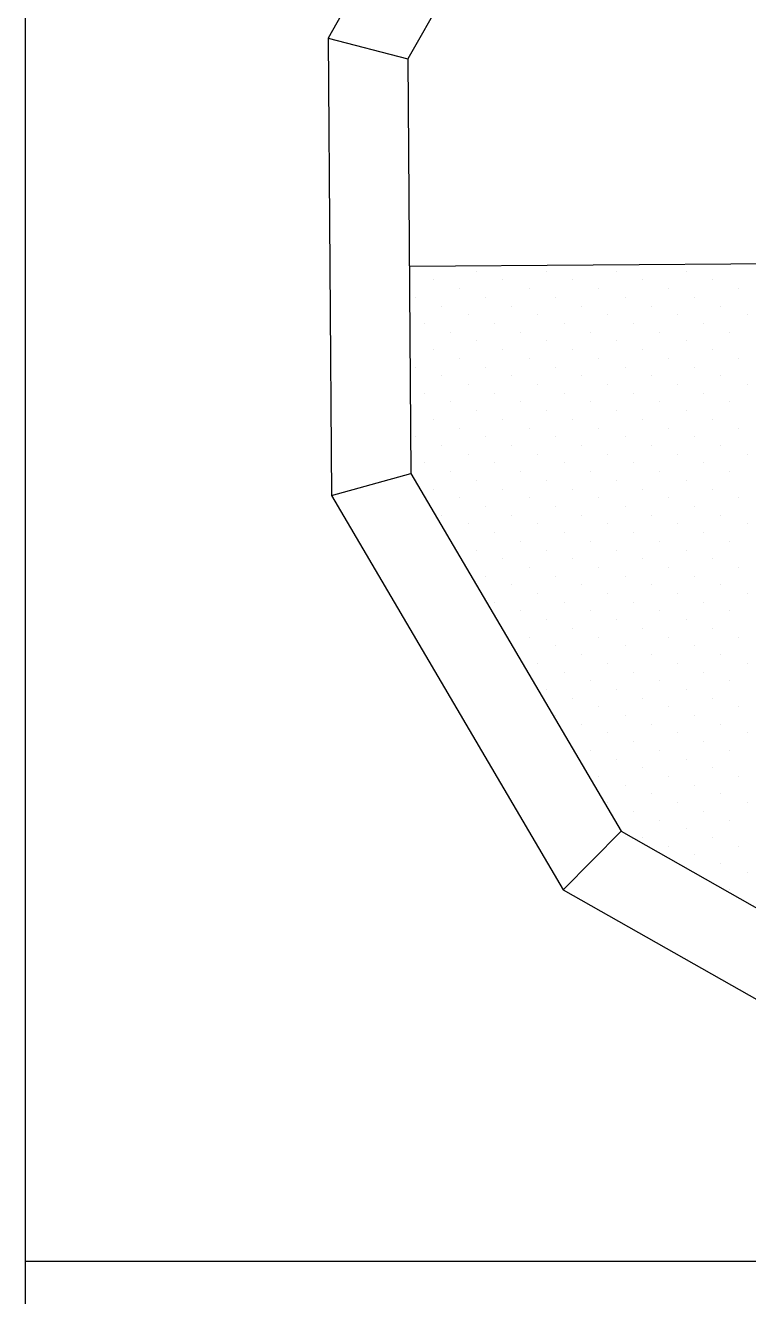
# Model space of a CAD drawing. Header units: millimetres. Extents: x 204800 to 233555, y -2285 to 8522.
# Drawn here: x 222524 to 222593.8, y 5790.4 to 5913.3 of the extents above; entities that cross this region are included whole.
import ezdxf

# ---------------------------------------------------------------- set-up
doc = ezdxf.new("R2010")
doc.units = ezdxf.units.MM
for name, color, linetype in [('DIM【标注】', 66, 'Continuous'), ('中线', 90, 'Continuous'), ('家具内线', 8, 'Continuous'), ('家具外线', 4, 'Continuous')]:
    doc.layers.add(name, color=color, linetype=linetype)

# ---------------------------------------------------------------- blocks, each defined once
blk = doc.blocks.new('MK-ZS-0300')
at = {"layer": '中线', "color": 251}
for p, q in [((68331.73, 5029.16, 1341.12), (68309.92, 4990.73, 1341.12)), ((68309.92, 4990.73, 1341.12), (68310.25, 4946.54, 1341.12)), ((68310.25, 4946.54, 1341.12), (68332.63, 4908.43, 1341.12)), ((68332.63, 4908.43, 1341.12), (68371.07, 4886.62, 1341.12))]:
    blk.add_line(p, q, dxfattribs=at)
at = {"layer": '家具内线', "color": 251, "ltscale": 500}
for p, q in [((68337.4, 5023.58, 1341.12), (68317.62, 4988.73, 1341.12)), ((68309.92, 4990.73, 1341.12), (68317.62, 4988.73, 1341.12)), ((68317.62, 4988.73, 1341.12), (68317.92, 4948.65, 1341.12)), ((68317.77, 4968.69, 1341.12), (68467.33, 4969.81, 1341.12)), ((68324.29, 4968.21, 1341.12), (68324.29, 4968.21, 1341.12)), ((68331.02, 4968.21, 1341.12), (68331.02, 4968.21, 1341.12)), ((68337.76, 4968.21, 1341.12), (68337.76, 4968.21, 1341.12)), ((68344.49, 4968.21, 1341.12), (68344.49, 4968.21, 1341.12)), ((68320.08, 4967.37, 1341.12), (68320.08, 4967.37, 1341.12)), ((68322.6, 4966.53, 1341.12), (68322.6, 4966.53, 1341.12)), ((68326.81, 4967.37, 1341.12), (68326.81, 4967.37, 1341.12)), ((68329.34, 4966.53, 1341.12), (68329.34, 4966.53, 1341.12)), ((68333.55, 4967.37, 1341.12), (68333.55, 4967.37, 1341.12)), ((68336.07, 4966.53, 1341.12), (68336.07, 4966.53, 1341.12)), ((68340.28, 4967.37, 1341.12), (68340.28, 4967.37, 1341.12)), ((68342.81, 4966.53, 1341.12), (68342.81, 4966.53, 1341.12)), ((68347.02, 4967.37, 1341.12), (68347.02, 4967.37, 1341.12)), ((68349.54, 4966.53, 1341.12), (68349.54, 4966.53, 1341.12)), ((68318.39, 4965.69, 1341.12), (68318.39, 4965.69, 1341.12)), ((68325.13, 4965.69, 1341.12), (68325.13, 4965.69, 1341.12)), ((68331.87, 4965.69, 1341.12), (68331.87, 4965.69, 1341.12)), ((68338.6, 4965.69, 1341.12), (68338.6, 4965.69, 1341.12)), ((68345.34, 4965.69, 1341.12), (68345.34, 4965.69, 1341.12)), ((68320.92, 4964.84, 1341.12), (68320.92, 4964.84, 1341.12)), ((68323.45, 4964, 1341.12), (68323.45, 4964, 1341.12)), ((68327.66, 4964.84, 1341.12), (68327.66, 4964.84, 1341.12)), ((68330.18, 4964, 1341.12), (68330.18, 4964, 1341.12)), ((68334.39, 4964.84, 1341.12), (68334.39, 4964.84, 1341.12)), ((68336.92, 4964, 1341.12), (68336.92, 4964, 1341.12)), ((68341.13, 4964.84, 1341.12), (68341.13, 4964.84, 1341.12)), ((68343.65, 4964, 1341.12), (68343.65, 4964, 1341.12)), ((68347.86, 4964.84, 1341.12), (68347.86, 4964.84, 1341.12)), ((68350.39, 4964, 1341.12), (68350.39, 4964, 1341.12)), ((68319.24, 4963.16, 1341.12), (68319.24, 4963.16, 1341.12)), ((68325.97, 4963.16, 1341.12), (68325.97, 4963.16, 1341.12)), ((68332.71, 4963.16, 1341.12), (68332.71, 4963.16, 1341.12)), ((68339.44, 4963.16, 1341.12), (68339.44, 4963.16, 1341.12)), ((68346.18, 4963.16, 1341.12), (68346.18, 4963.16, 1341.12)), ((68321.76, 4962.32, 1341.12), (68321.76, 4962.32, 1341.12)), ((68324.29, 4961.48, 1341.12), (68324.29, 4961.48, 1341.12)), ((68328.5, 4962.32, 1341.12), (68328.5, 4962.32, 1341.12)), ((68331.02, 4961.48, 1341.12), (68331.02, 4961.48, 1341.12)), ((68335.23, 4962.32, 1341.12), (68335.23, 4962.32, 1341.12)), ((68337.76, 4961.48, 1341.12), (68337.76, 4961.48, 1341.12)), ((68341.97, 4962.32, 1341.12), (68341.97, 4962.32, 1341.12)), ((68344.49, 4961.48, 1341.12), (68344.49, 4961.48, 1341.12)), ((68348.7, 4962.32, 1341.12), (68348.7, 4962.32, 1341.12)), ((68320.08, 4960.63, 1341.12), (68320.08, 4960.63, 1341.12)), ((68326.81, 4960.63, 1341.12), (68326.81, 4960.63, 1341.12)), ((68333.55, 4960.63, 1341.12), (68333.55, 4960.63, 1341.12)), ((68340.28, 4960.63, 1341.12), (68340.28, 4960.63, 1341.12)), ((68347.02, 4960.63, 1341.12), (68347.02, 4960.63, 1341.12)), ((68318.39, 4958.95, 1341.12), (68318.39, 4958.95, 1341.12)), ((68322.6, 4959.79, 1341.12), (68322.6, 4959.79, 1341.12)), ((68325.13, 4958.95, 1341.12), (68325.13, 4958.95, 1341.12)), ((68329.34, 4959.79, 1341.12), (68329.34, 4959.79, 1341.12)), ((68331.87, 4958.95, 1341.12), (68331.87, 4958.95, 1341.12)), ((68336.07, 4959.79, 1341.12), (68336.07, 4959.79, 1341.12)), ((68338.6, 4958.95, 1341.12), (68338.6, 4958.95, 1341.12)), ((68342.81, 4959.79, 1341.12), (68342.81, 4959.79, 1341.12)), ((68345.34, 4958.95, 1341.12), (68345.34, 4958.95, 1341.12)), ((68349.54, 4959.79, 1341.12), (68349.54, 4959.79, 1341.12)), ((68320.92, 4958.11, 1341.12), (68320.92, 4958.11, 1341.12)), ((68327.66, 4958.11, 1341.12), (68327.66, 4958.11, 1341.12)), ((68334.39, 4958.11, 1341.12), (68334.39, 4958.11, 1341.12)), ((68341.13, 4958.11, 1341.12), (68341.13, 4958.11, 1341.12)), ((68347.86, 4958.11, 1341.12), (68347.86, 4958.11, 1341.12)), ((68323.45, 4957.27, 1341.12), (68323.45, 4957.27, 1341.12)), ((68330.18, 4957.27, 1341.12), (68330.18, 4957.27, 1341.12)), ((68336.92, 4957.27, 1341.12), (68336.92, 4957.27, 1341.12)), ((68343.65, 4957.27, 1341.12), (68343.65, 4957.27, 1341.12)), ((68350.39, 4957.27, 1341.12), (68350.39, 4957.27, 1341.12)), ((68319.24, 4956.43, 1341.12), (68319.24, 4956.43, 1341.12)), ((68321.76, 4955.58, 1341.12), (68321.76, 4955.58, 1341.12)), ((68325.97, 4956.43, 1341.12), (68325.97, 4956.43, 1341.12)), ((68328.5, 4955.58, 1341.12), (68328.5, 4955.58, 1341.12)), ((68332.71, 4956.43, 1341.12), (68332.71, 4956.43, 1341.12)), ((68335.23, 4955.58, 1341.12), (68335.23, 4955.58, 1341.12)), ((68339.44, 4956.43, 1341.12), (68339.44, 4956.43, 1341.12)), ((68341.97, 4955.58, 1341.12), (68341.97, 4955.58, 1341.12)), ((68346.18, 4956.43, 1341.12), (68346.18, 4956.43, 1341.12)), ((68348.7, 4955.58, 1341.12), (68348.7, 4955.58, 1341.12)), ((68324.29, 4954.74, 1341.12), (68324.29, 4954.74, 1341.12)), ((68331.02, 4954.74, 1341.12), (68331.02, 4954.74, 1341.12)), ((68337.76, 4954.74, 1341.12), (68337.76, 4954.74, 1341.12)), ((68344.49, 4954.74, 1341.12), (68344.49, 4954.74, 1341.12)), ((68320.08, 4953.9, 1341.12), (68320.08, 4953.9, 1341.12)), ((68322.6, 4953.06, 1341.12), (68322.6, 4953.06, 1341.12)), ((68326.81, 4953.9, 1341.12), (68326.81, 4953.9, 1341.12)), ((68329.34, 4953.06, 1341.12), (68329.34, 4953.06, 1341.12)), ((68333.55, 4953.9, 1341.12), (68333.55, 4953.9, 1341.12)), ((68336.07, 4953.06, 1341.12), (68336.07, 4953.06, 1341.12)), ((68340.28, 4953.9, 1341.12), (68340.28, 4953.9, 1341.12)), ((68342.81, 4953.06, 1341.12), (68342.81, 4953.06, 1341.12)), ((68347.02, 4953.9, 1341.12), (68347.02, 4953.9, 1341.12)), ((68349.54, 4953.06, 1341.12), (68349.54, 4953.06, 1341.12)), ((68318.39, 4952.22, 1341.12), (68318.39, 4952.22, 1341.12)), ((68325.13, 4952.22, 1341.12), (68325.13, 4952.22, 1341.12)), ((68331.87, 4952.22, 1341.12), (68331.87, 4952.22, 1341.12)), ((68338.6, 4952.22, 1341.12), (68338.6, 4952.22, 1341.12)), ((68345.34, 4952.22, 1341.12), (68345.34, 4952.22, 1341.12)), ((68320.92, 4951.37, 1341.12), (68320.92, 4951.37, 1341.12)), ((68323.45, 4950.53, 1341.12), (68323.45, 4950.53, 1341.12)), ((68327.66, 4951.37, 1341.12), (68327.66, 4951.37, 1341.12)), ((68330.18, 4950.53, 1341.12), (68330.18, 4950.53, 1341.12)), ((68334.39, 4951.37, 1341.12), (68334.39, 4951.37, 1341.12)), ((68336.92, 4950.53, 1341.12), (68336.92, 4950.53, 1341.12)), ((68341.13, 4951.37, 1341.12), (68341.13, 4951.37, 1341.12)), ((68343.65, 4950.53, 1341.12), (68343.65, 4950.53, 1341.12)), ((68347.86, 4951.37, 1341.12), (68347.86, 4951.37, 1341.12)), ((68350.39, 4950.53, 1341.12), (68350.39, 4950.53, 1341.12)), ((68319.24, 4949.69, 1341.12), (68319.24, 4949.69, 1341.12)), ((68325.97, 4949.69, 1341.12), (68325.97, 4949.69, 1341.12)), ((68332.71, 4949.69, 1341.12), (68332.71, 4949.69, 1341.12)), ((68339.44, 4949.69, 1341.12), (68339.44, 4949.69, 1341.12)), ((68346.18, 4949.69, 1341.12), (68346.18, 4949.69, 1341.12)), ((68310.25, 4946.54, 1341.12), (68317.92, 4948.65, 1341.12)), ((68317.92, 4948.65, 1341.12), (68338.21, 4914.1, 1341.12)), ((68321.76, 4948.85, 1341.12), (68321.76, 4948.85, 1341.12)), ((68324.29, 4948.01, 1341.12), (68324.29, 4948.01, 1341.12)), ((68328.5, 4948.85, 1341.12), (68328.5, 4948.85, 1341.12)), ((68331.02, 4948.01, 1341.12), (68331.02, 4948.01, 1341.12)), ((68335.23, 4948.85, 1341.12), (68335.23, 4948.85, 1341.12)), ((68337.76, 4948.01, 1341.12), (68337.76, 4948.01, 1341.12)), ((68341.97, 4948.85, 1341.12), (68341.97, 4948.85, 1341.12)), ((68344.49, 4948.01, 1341.12), (68344.49, 4948.01, 1341.12)), ((68348.7, 4948.85, 1341.12), (68348.7, 4948.85, 1341.12)), ((68320.08, 4947.16, 1341.12), (68320.08, 4947.16, 1341.12)), ((68326.81, 4947.16, 1341.12), (68326.81, 4947.16, 1341.12)), ((68333.55, 4947.16, 1341.12), (68333.55, 4947.16, 1341.12)), ((68340.28, 4947.16, 1341.12), (68340.28, 4947.16, 1341.12)), ((68347.02, 4947.16, 1341.12), (68347.02, 4947.16, 1341.12)), ((68322.6, 4946.32, 1341.12), (68322.6, 4946.32, 1341.12)), ((68325.13, 4945.48, 1341.12), (68325.13, 4945.48, 1341.12)), ((68329.34, 4946.32, 1341.12), (68329.34, 4946.32, 1341.12)), ((68331.87, 4945.48, 1341.12), (68331.87, 4945.48, 1341.12)), ((68336.07, 4946.32, 1341.12), (68336.07, 4946.32, 1341.12)), ((68338.6, 4945.48, 1341.12), (68338.6, 4945.48, 1341.12)), ((68342.81, 4946.32, 1341.12), (68342.81, 4946.32, 1341.12)), ((68345.34, 4945.48, 1341.12), (68345.34, 4945.48, 1341.12)), ((68349.54, 4946.32, 1341.12), (68349.54, 4946.32, 1341.12)), ((68320.92, 4944.64, 1341.12), (68320.92, 4944.64, 1341.12)), ((68327.66, 4944.64, 1341.12), (68327.66, 4944.64, 1341.12)), ((68334.39, 4944.64, 1341.12), (68334.39, 4944.64, 1341.12)), ((68341.13, 4944.64, 1341.12), (68341.13, 4944.64, 1341.12)), ((68347.86, 4944.64, 1341.12), (68347.86, 4944.64, 1341.12)), ((68323.45, 4943.8, 1341.12), (68323.45, 4943.8, 1341.12)), ((68330.18, 4943.8, 1341.12), (68330.18, 4943.8, 1341.12)), ((68336.92, 4943.8, 1341.12), (68336.92, 4943.8, 1341.12)), ((68343.65, 4943.8, 1341.12), (68343.65, 4943.8, 1341.12)), ((68350.39, 4943.8, 1341.12), (68350.39, 4943.8, 1341.12)), ((68321.76, 4942.11, 1341.12), (68321.76, 4942.11, 1341.12)), ((68325.97, 4942.95, 1341.12), (68325.97, 4942.95, 1341.12)), ((68328.5, 4942.11, 1341.12), (68328.5, 4942.11, 1341.12)), ((68332.71, 4942.95, 1341.12), (68332.71, 4942.95, 1341.12)), ((68335.23, 4942.11, 1341.12), (68335.23, 4942.11, 1341.12)), ((68339.44, 4942.95, 1341.12), (68339.44, 4942.95, 1341.12)), ((68341.97, 4942.11, 1341.12), (68341.97, 4942.11, 1341.12)), ((68346.18, 4942.95, 1341.12), (68346.18, 4942.95, 1341.12)), ((68348.7, 4942.11, 1341.12), (68348.7, 4942.11, 1341.12)), ((68324.29, 4941.27, 1341.12), (68324.29, 4941.27, 1341.12)), ((68331.02, 4941.27, 1341.12), (68331.02, 4941.27, 1341.12)), ((68337.76, 4941.27, 1341.12), (68337.76, 4941.27, 1341.12)), ((68344.49, 4941.27, 1341.12), (68344.49, 4941.27, 1341.12)), ((68326.81, 4940.43, 1341.12), (68326.81, 4940.43, 1341.12)), ((68329.34, 4939.59, 1341.12), (68329.34, 4939.59, 1341.12)), ((68333.55, 4940.43, 1341.12), (68333.55, 4940.43, 1341.12)), ((68336.07, 4939.59, 1341.12), (68336.07, 4939.59, 1341.12)), ((68340.28, 4940.43, 1341.12), (68340.28, 4940.43, 1341.12)), ((68342.81, 4939.59, 1341.12), (68342.81, 4939.59, 1341.12)), ((68347.02, 4940.43, 1341.12), (68347.02, 4940.43, 1341.12)), ((68349.54, 4939.59, 1341.12), (68349.54, 4939.59, 1341.12)), ((68325.13, 4938.75, 1341.12), (68325.13, 4938.75, 1341.12)), ((68331.87, 4938.75, 1341.12), (68331.87, 4938.75, 1341.12)), ((68338.6, 4938.75, 1341.12), (68338.6, 4938.75, 1341.12)), ((68345.34, 4938.75, 1341.12), (68345.34, 4938.75, 1341.12)), ((68327.66, 4937.9, 1341.12), (68327.66, 4937.9, 1341.12)), ((68330.18, 4937.06, 1341.12), (68330.18, 4937.06, 1341.12)), ((68334.39, 4937.9, 1341.12), (68334.39, 4937.9, 1341.12)), ((68336.92, 4937.06, 1341.12), (68336.92, 4937.06, 1341.12)), ((68341.13, 4937.9, 1341.12), (68341.13, 4937.9, 1341.12)), ((68343.65, 4937.06, 1341.12), (68343.65, 4937.06, 1341.12)), ((68347.86, 4937.9, 1341.12), (68347.86, 4937.9, 1341.12)), ((68350.39, 4937.06, 1341.12), (68350.39, 4937.06, 1341.12)), ((68325.97, 4936.22, 1341.12), (68325.97, 4936.22, 1341.12)), ((68332.71, 4936.22, 1341.12), (68332.71, 4936.22, 1341.12)), ((68339.44, 4936.22, 1341.12), (68339.44, 4936.22, 1341.12)), ((68346.18, 4936.22, 1341.12), (68346.18, 4936.22, 1341.12)), ((68328.5, 4935.38, 1341.12), (68328.5, 4935.38, 1341.12)), ((68331.02, 4934.54, 1341.12), (68331.02, 4934.54, 1341.12)), ((68335.23, 4935.38, 1341.12), (68335.23, 4935.38, 1341.12)), ((68337.76, 4934.54, 1341.12), (68337.76, 4934.54, 1341.12)), ((68341.97, 4935.38, 1341.12), (68341.97, 4935.38, 1341.12)), ((68344.49, 4934.54, 1341.12), (68344.49, 4934.54, 1341.12)), ((68348.7, 4935.38, 1341.12), (68348.7, 4935.38, 1341.12)), ((68326.81, 4933.69, 1341.12), (68326.81, 4933.69, 1341.12)), ((68333.55, 4933.69, 1341.12), (68333.55, 4933.69, 1341.12)), ((68340.28, 4933.69, 1341.12), (68340.28, 4933.69, 1341.12)), ((68347.02, 4933.69, 1341.12), (68347.02, 4933.69, 1341.12)), ((68329.34, 4932.85, 1341.12), (68329.34, 4932.85, 1341.12)), ((68331.87, 4932.01, 1341.12), (68331.87, 4932.01, 1341.12)), ((68336.07, 4932.85, 1341.12), (68336.07, 4932.85, 1341.12)), ((68338.6, 4932.01, 1341.12), (68338.6, 4932.01, 1341.12)), ((68342.81, 4932.85, 1341.12), (68342.81, 4932.85, 1341.12)), ((68345.34, 4932.01, 1341.12), (68345.34, 4932.01, 1341.12)), ((68349.54, 4932.85, 1341.12), (68349.54, 4932.85, 1341.12)), ((68334.39, 4931.17, 1341.12), (68334.39, 4931.17, 1341.12)), ((68341.13, 4931.17, 1341.12), (68341.13, 4931.17, 1341.12)), ((68347.86, 4931.17, 1341.12), (68347.86, 4931.17, 1341.12)), ((68330.18, 4930.33, 1341.12), (68330.18, 4930.33, 1341.12)), ((68332.71, 4929.48, 1341.12), (68332.71, 4929.48, 1341.12)), ((68336.92, 4930.33, 1341.12), (68336.92, 4930.33, 1341.12)), ((68339.44, 4929.48, 1341.12), (68339.44, 4929.48, 1341.12)), ((68343.65, 4930.33, 1341.12), (68343.65, 4930.33, 1341.12)), ((68346.18, 4929.48, 1341.12), (68346.18, 4929.48, 1341.12)), ((68350.39, 4930.33, 1341.12), (68350.39, 4930.33, 1341.12)), ((68335.23, 4928.64, 1341.12), (68335.23, 4928.64, 1341.12)), ((68341.97, 4928.64, 1341.12), (68341.97, 4928.64, 1341.12)), ((68348.7, 4928.64, 1341.12), (68348.7, 4928.64, 1341.12)), ((68331.02, 4927.8, 1341.12), (68331.02, 4927.8, 1341.12)), ((68337.76, 4927.8, 1341.12), (68337.76, 4927.8, 1341.12)), ((68344.49, 4927.8, 1341.12), (68344.49, 4927.8, 1341.12)), ((68333.55, 4926.96, 1341.12), (68333.55, 4926.96, 1341.12)), ((68336.07, 4926.12, 1341.12), (68336.07, 4926.12, 1341.12)), ((68340.28, 4926.96, 1341.12), (68340.28, 4926.96, 1341.12)), ((68342.81, 4926.12, 1341.12), (68342.81, 4926.12, 1341.12)), ((68347.02, 4926.96, 1341.12), (68347.02, 4926.96, 1341.12)), ((68349.54, 4926.12, 1341.12), (68349.54, 4926.12, 1341.12)), ((68331.87, 4925.27, 1341.12), (68331.87, 4925.27, 1341.12)), ((68338.6, 4925.27, 1341.12), (68338.6, 4925.27, 1341.12)), ((68345.34, 4925.27, 1341.12), (68345.34, 4925.27, 1341.12)), ((68334.39, 4924.43, 1341.12), (68334.39, 4924.43, 1341.12)), ((68336.92, 4923.59, 1341.12), (68336.92, 4923.59, 1341.12)), ((68341.13, 4924.43, 1341.12), (68341.13, 4924.43, 1341.12)), ((68343.65, 4923.59, 1341.12), (68343.65, 4923.59, 1341.12)), ((68347.86, 4924.43, 1341.12), (68347.86, 4924.43, 1341.12)), ((68350.39, 4923.59, 1341.12), (68350.39, 4923.59, 1341.12)), ((68339.44, 4922.75, 1341.12), (68339.44, 4922.75, 1341.12)), ((68346.18, 4922.75, 1341.12), (68346.18, 4922.75, 1341.12)), ((68335.23, 4921.91, 1341.12), (68335.23, 4921.91, 1341.12)), ((68337.76, 4921.07, 1341.12), (68337.76, 4921.07, 1341.12)), ((68341.97, 4921.91, 1341.12), (68341.97, 4921.91, 1341.12)), ((68344.49, 4921.07, 1341.12), (68344.49, 4921.07, 1341.12)), ((68348.7, 4921.91, 1341.12), (68348.7, 4921.91, 1341.12)), ((68340.28, 4920.22, 1341.12), (68340.28, 4920.22, 1341.12)), ((68347.02, 4920.22, 1341.12), (68347.02, 4920.22, 1341.12)), ((68336.07, 4919.38, 1341.12), (68336.07, 4919.38, 1341.12)), ((68338.6, 4918.54, 1341.12), (68338.6, 4918.54, 1341.12)), ((68342.81, 4919.38, 1341.12), (68342.81, 4919.38, 1341.12)), ((68345.34, 4918.54, 1341.12), (68345.34, 4918.54, 1341.12)), ((68349.54, 4919.38, 1341.12), (68349.54, 4919.38, 1341.12)), ((68341.13, 4917.7, 1341.12), (68341.13, 4917.7, 1341.12)), ((68347.86, 4917.7, 1341.12), (68347.86, 4917.7, 1341.12)), ((68336.92, 4916.86, 1341.12), (68336.92, 4916.86, 1341.12)), ((68339.44, 4916.01, 1341.12), (68339.44, 4916.01, 1341.12)), ((68343.65, 4916.86, 1341.12), (68343.65, 4916.86, 1341.12)), ((68346.18, 4916.01, 1341.12), (68346.18, 4916.01, 1341.12)), ((68350.39, 4916.86, 1341.12), (68350.39, 4916.86, 1341.12)), ((68341.97, 4915.17, 1341.12), (68341.97, 4915.17, 1341.12)), ((68348.7, 4915.17, 1341.12), (68348.7, 4915.17, 1341.12)), ((68332.63, 4908.43, 1341.12), (68338.21, 4914.1, 1341.12)), ((68338.21, 4914.1, 1341.12), (68373.07, 4894.32, 1341.12)), ((68340.28, 4913.49, 1341.12), (68340.28, 4913.49, 1341.12)), ((68344.49, 4914.33, 1341.12), (68344.49, 4914.33, 1341.12)), ((68347.02, 4913.49, 1341.12), (68347.02, 4913.49, 1341.12)), ((68342.81, 4912.65, 1341.12), (68342.81, 4912.65, 1341.12)), ((68349.54, 4912.65, 1341.12), (68349.54, 4912.65, 1341.12)), ((68345.34, 4911.8, 1341.12), (68345.34, 4911.8, 1341.12)), ((68347.86, 4910.96, 1341.12), (68347.86, 4910.96, 1341.12)), ((68350.39, 4910.12, 1341.12), (68350.39, 4910.12, 1341.12)), ((68348.7, 4908.44, 1341.12), (68348.7, 4908.44, 1341.12))]:
    blk.add_line(p, q, dxfattribs=at)

msp = doc.modelspace()

# ---------------------------------------------------------------- linework, layer by layer
at = {"layer": 'DIM【标注】', "color": 4, "ltscale": 6}
for p, q in [((222524.02, 5573.86), (222524.02, 6633.86)), ((222524.02, 5793.86), (223244.02, 5793.86))]:
    msp.add_line(p, q, dxfattribs=at)

# ---------------------------------------------------------------- block references
at = {"layer": '家具外线'}
msp.add_blockref('MK-ZS-0300', (154243.32, 921.31, -1341.12), dxfattribs=at)

doc.saveas('drawing.dxf')
